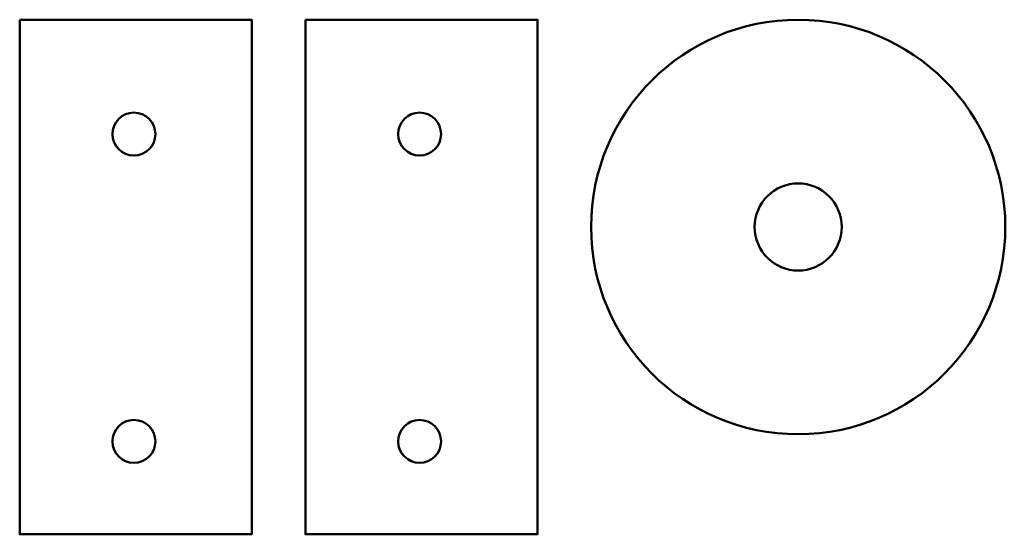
# Model space of a CAD drawing. Header units: inches. Extents: x 10 to 79, y 554 to 590.
import ezdxf

# ---------------------------------------------------------------- set-up
doc = ezdxf.new("R2010")
doc.units = ezdxf.units.IN
doc.header["$MEASUREMENT"] = 0
doc.layers.add('Layer 1', color=7, linetype='Continuous')

# ---------------------------------------------------------------- blocks, each defined once
blk = doc.blocks.new('block 2')
at = {"layer": 'Layer 1', "color": 177, "lineweight": 50, "true_color": 0x2e3192}
blk.add_lwpolyline([(9.969, 590.038), (26.219, 590.038), (26.219, 554.038), (9.969, 554.038), (9.969, 590.038)], dxfattribs=at)
for points in [[(17.968, 583.538), (18.797, 583.538), (19.468, 582.866), (19.468, 582.038), (19.468, 581.21), (18.797, 580.538), (17.968, 580.538), (17.14, 580.538), (16.468, 581.21), (16.468, 582.038), (16.468, 582.866), (17.14, 583.538), (17.968, 583.538)], [(17.968, 562.038), (18.797, 562.038), (19.468, 561.367), (19.468, 560.538), (19.468, 559.71), (18.797, 559.038), (17.968, 559.038), (17.14, 559.038), (16.468, 559.71), (16.468, 560.538), (16.468, 561.367), (17.14, 562.038), (17.968, 562.038)]]:
    blk.add_open_spline(points, degree=3, knots=[0, 0, 0, 0, 1, 1, 1, 2, 2, 2, 3, 3, 3, 4, 4, 4, 4], dxfattribs=at)
blk = doc.blocks.new('block 3')
at = {"layer": 'Layer 1', "color": 177, "lineweight": 50, "true_color": 0x2e3192}
blk.add_lwpolyline([(29.969, 590.038), (46.219, 590.038), (46.219, 554.038), (29.969, 554.038), (29.969, 590.038)], dxfattribs=at)
for points in [[(37.968, 583.538), (38.797, 583.538), (39.468, 582.866), (39.468, 582.038), (39.468, 581.21), (38.797, 580.538), (37.968, 580.538), (37.14, 580.538), (36.468, 581.21), (36.468, 582.038), (36.468, 582.866), (37.14, 583.538), (37.968, 583.538)], [(37.968, 562.038), (38.797, 562.038), (39.468, 561.367), (39.468, 560.538), (39.468, 559.71), (38.797, 559.038), (37.968, 559.038), (37.14, 559.038), (36.468, 559.71), (36.468, 560.538), (36.468, 561.367), (37.14, 562.038), (37.968, 562.038)]]:
    blk.add_open_spline(points, degree=3, knots=[0, 0, 0, 0, 1, 1, 1, 2, 2, 2, 3, 3, 3, 4, 4, 4, 4], dxfattribs=at)
blk = doc.blocks.new('block 4')
at = {"layer": 'Layer 1', "color": 177, "lineweight": 50, "true_color": 0x2e3192}
for points in [[(64.469, 590.038), (72.477, 590.038), (78.969, 583.547), (78.969, 575.539), (78.969, 567.531), (72.477, 561.039), (64.469, 561.039), (56.461, 561.039), (49.969, 567.531), (49.969, 575.539), (49.969, 583.547), (56.461, 590.038), (64.469, 590.038)], [(64.468, 578.588), (66.153, 578.588), (67.518, 577.222), (67.518, 575.538), (67.518, 573.853), (66.153, 572.488), (64.468, 572.488), (62.784, 572.488), (61.419, 573.853), (61.419, 575.538), (61.419, 577.222), (62.784, 578.588), (64.468, 578.588)]]:
    blk.add_open_spline(points, degree=3, knots=[0, 0, 0, 0, 1, 1, 1, 2, 2, 2, 3, 3, 3, 4, 4, 4, 4], dxfattribs=at)

msp = doc.modelspace()

# ---------------------------------------------------------------- block references
at = {"layer": 'Layer 1'}
for name in ['block 2', 'block 3', 'block 4']:
    msp.add_blockref(name, (0, 0), dxfattribs=at)

doc.saveas('drawing.dxf')
